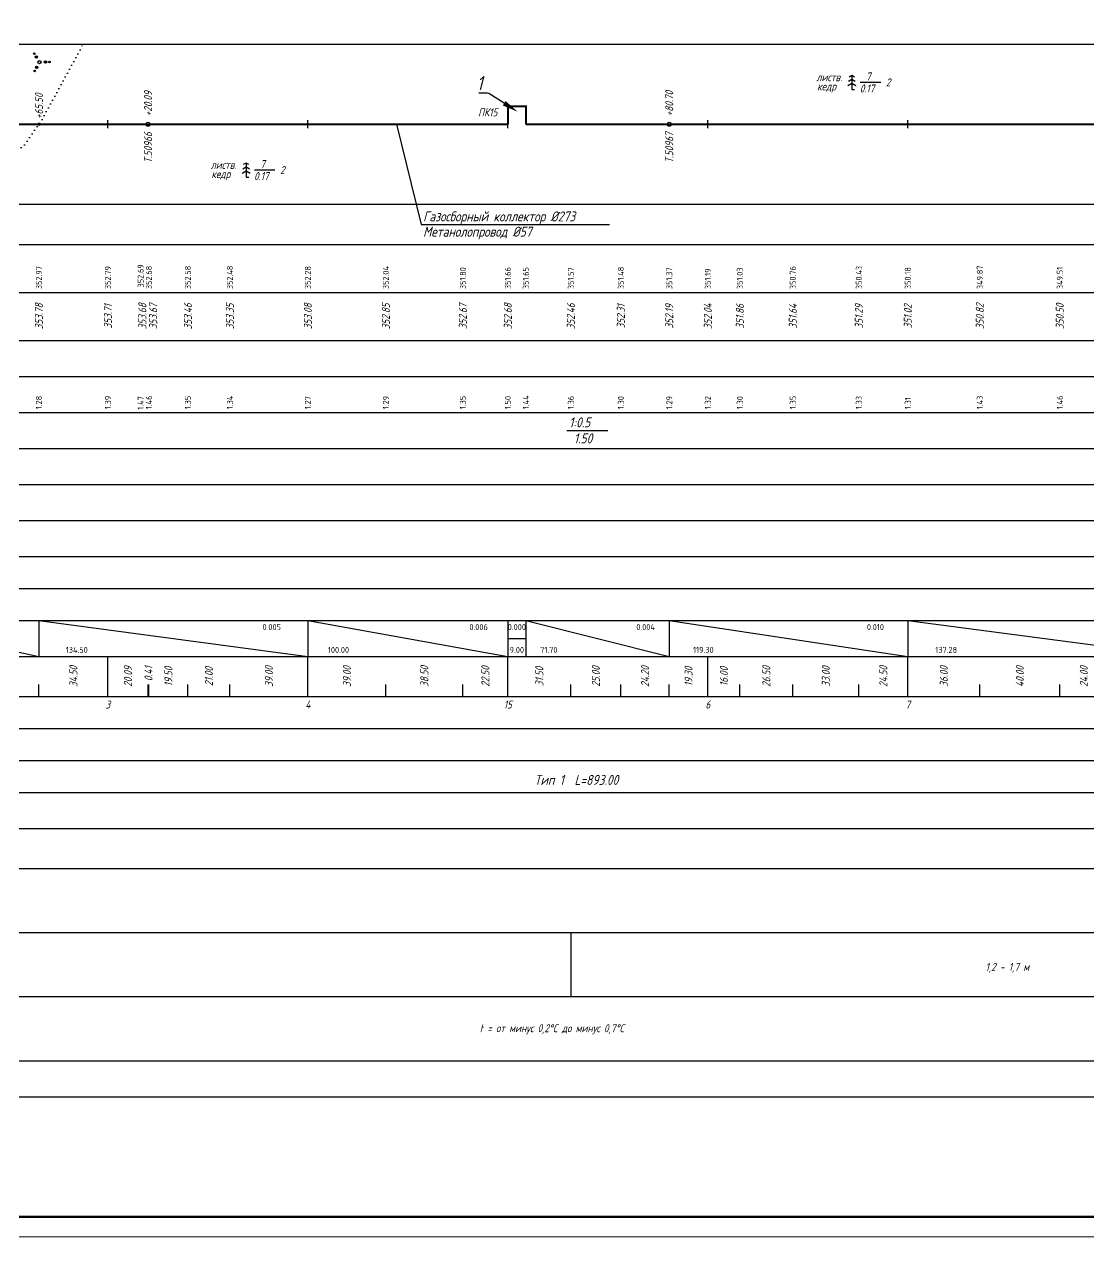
# Model space of a CAD drawing. Extents: x -1282 to 400, y 0 to 1149.
# Drawn here: x -519 to -252.9, y 554.8 to 857.8 of the extents above; entities that cross this region are included whole.
import ezdxf
from ezdxf import colors
from ezdxf.entities.mleader import LeaderData, LeaderLine
from ezdxf.enums import TextEntityAlignment as Align
from ezdxf.math import Vec2, Vec3

# ---------------------------------------------------------------- set-up
doc = ezdxf.new("R2010")
doc.units = 0
doc.linetypes.add('ИИDot', pattern=[1, 0, -1])
doc.layers.add('ИИ_ПРОФИЛЬ_025', color=7, linetype='Continuous', lineweight=25)
doc.layers.add('Подвал', color=7, linetype='Continuous')
doc.layers.add('ТХ-Л', color=140, linetype='Continuous')
doc.styles.add('VNIPISIMPLEXCUR', font='simplex.shx', dxfattribs={"width": 0.8, "oblique": 15})
doc.dimstyles.new('ИИ-1000-м-dm$2', dxfattribs={"dimtxt": 2.5, "dimasz": 2.5, "dimexe": 1.25, "dimexo": 0, "dimgap": 1, "dimtad": 2, "dimtoh": 1, "dimzin": 1, "dimdsep": 46, "dimtxsty": 'VNIPISIMPLEXCUR', "dimcen": 2.5, "dimaunit": 1, "dimazin": 0, "dimtfac": 1, "dimtmove": 1, "dimatfit": 2, "dimfxl": 1, "dimarcsym": 0})

# ---------------------------------------------------------------- blocks, each defined once
blk = doc.blocks.new('ИИ15002')
at = {"linetype": 'Continuous', "lineweight": 25}
h = blk.add_hatch(color=0, dxfattribs=at)
edge = h.paths.add_edge_path()
edge.add_arc((0, 0), 0.3, 0, 360)
at = {"color": 0, "linetype": 'Continuous', "lineweight": 25}
blk.add_circle((0, 0), 0.3, dxfattribs=at)
at = {"color": 0, "linetype": 'Continuous', "style": 'VNIPISIMPLEXCUR', "oblique": 15, "width": 0.8}
blk.add_attdef('STATIONING', (1, 1.3), '', height=2, rotation=90, dxfattribs=at)
at = {"color": 7, "linetype": 'Continuous', "style": 'VNIPISIMPLEXCUR', "oblique": 15, "width": 0.8}
blk.add_attdef('HEIGHT', text='', height=2, dxfattribs=at).set_placement((0, -1.3), align=Align.TOP_CENTER)
blk = doc.blocks.new('ИИ053672А')
at = {"color": 0, "linetype": 'Continuous'}
for points in [[(0.7, 3.1), (0, 3.5), (-0.7, 3.1)], [(0, 3.5), (0, 0), (0.7, 0)], [(1, 0.92), (0, 1.5), (-1, 0.92)], [(0.85, 2.01), (0, 2.5), (-0.85, 2.01)]]:
    blk.add_lwpolyline(points, dxfattribs=at)
at = {"color": 0, "linetype": 'Continuous', "style": 'VNIPISIMPLEXCUR', "oblique": 15, "width": 0.8}
blk.add_attdef('RACE1', text='', height=2, dxfattribs=at).set_placement((-2, 2.25), align=Align.RIGHT)
blk.add_attdef('HEIGHT', (2, 2.25), '', height=2, dxfattribs=at)
blk.add_attdef('RACE2', text='', height=2, dxfattribs=at).set_placement((-2, 1.25), align=Align.TOP_RIGHT)
blk.add_attdef('THICKNESS', text='', height=2, dxfattribs=at).set_placement((2, 1.25), align=Align.TOP_LEFT)
blk.add_attdef('DISTANCE', text='', height=2, dxfattribs=at).set_placement((8.5, 1.75), align=Align.MIDDLE_LEFT)
blk = doc.blocks.new('ИИ053952')
at = {"linetype": 'Continuous', "lineweight": 25}
h = blk.add_hatch(color=0, dxfattribs=at)
edge = h.paths.add_edge_path()
edge.add_arc((-1.31, 2.13), 0.2, 0, 360)
h = blk.add_hatch(color=0, dxfattribs=at)
edge = h.paths.add_edge_path()
edge.add_arc((-0.79, 1.28), 0.3, 0, 360)
h = blk.add_hatch(color=0, dxfattribs=at)
edge = h.paths.add_edge_path()
edge.add_arc((1.5, 0.04), 0.3, 0, 360)
h = blk.add_hatch(color=0, dxfattribs=at)
edge = h.paths.add_edge_path()
edge.add_arc((2.5, 0.07), 0.2, 0, 360)
h = blk.add_hatch(color=0, dxfattribs=at)
edge = h.paths.add_edge_path()
edge.add_arc((-1.19, -2.2), 0.2, 0, 360)
h = blk.add_hatch(color=0, dxfattribs=at)
edge = h.paths.add_edge_path()
edge.add_arc((-0.71, -1.32), 0.3, 0, 360)
at = {"color": 0, "linetype": 'Continuous', "lineweight": 25}
for centre, radius in [((-1.31, 2.13), 0.2), ((-0.79, 1.28), 0.3), ((0, 0), 0.4), ((1.5, 0.04), 0.3), ((2.5, 0.07), 0.2), ((-1.19, -2.2), 0.2), ((-0.71, -1.32), 0.3)]:
    blk.add_circle(centre, radius, dxfattribs=at)
blk = doc.blocks.new('*D36')
at = {"layer": 'Defpoints', "color": 0, "transparency": 16777216}
for p in [(-1173.7, 852.82), (-1169.55, 835.21), (-1186.71, 832.82), (-148.11, 832.82), (-1173.7, 826.51)]:
    blk.add_point(p, dxfattribs=at)
at = {"layer": 'ИИ_ПРОФИЛЬ_025', "color": 0, "lineweight": -2, "transparency": 16777216}
for p, q in [((-1170.31, 836.2), (-1168.42, 841.73)), ((-1168.42, 841.73), (-1162.76, 841.73))]:
    blk.add_line(p, q, dxfattribs=at)
blk.add_arc((-1173.7, 832.82), 4.79, 30.2808, 59.7255, dxfattribs=at)
at = {"layer": 'ИИ_ПРОФИЛЬ_025', "color": 0, "transparency": 16777216}
for points in [[(-1171.39, 836.55), (-1171.18, 837.35), (-1173.7, 837.6)], [(-1169.16, 835.34), (-1169.97, 835.12), (-1168.91, 832.82)]]:
    blk.add_solid(points, dxfattribs=at)
at = {"layer": 'ИИ_ПРОФИЛЬ_025', "color": 0, "transparency": 16777216, "insert": (-1165.09, 843.98), "char_height": 2.5, "attachment_point": 5, "style": 'VNIPISIMPLEXCUR'}
blk.add_mtext('90°', dxfattribs=at)
blk = doc.blocks.new('Siberia.Format{2cbf39c7-8ef5-4aea-8fe3-75a881f60512}')
at = {"layer": 'ИИ_ПРОФИЛЬ_025', "color": 0, "linetype": 'Continuous', "lineweight": 15}
blk.add_lwpolyline([(0, 0), (1682, 0), (1682, 594), (0, 594), (0, 0)], dxfattribs=at)
at = {"layer": 'ИИ_ПРОФИЛЬ_025', "color": 0, "linetype": 'Continuous', "lineweight": 60}
blk.add_lwpolyline([(20, 5), (1677, 5), (1677, 589), (20, 589), (20, 5)], dxfattribs=at)

msp = doc.modelspace()

# ---------------------------------------------------------------- linework, layer by layer
at = {"layer": 'ИИ_ПРОФИЛЬ_025', "flags": 128}
for points in [[(-1186.713, 852.817), (-148.113, 852.817)], [(-310.049, 843.332), (-304.892, 843.332)], [(-498.113, 831.817), (-498.113, 833.817)], [(-448.113, 831.817), (-448.113, 833.817)], [(-398.113, 831.817), (-398.113, 833.817)], [(-348.113, 831.817), (-348.113, 833.817)], [(-298.113, 831.817), (-298.113, 833.817)], [(-643.613, 832.817), (-398.113, 832.817)], [(-393.613, 832.817), (-148.113, 832.817)], [(-461.489, 821.432), (-456.333, 821.432)], [(-1186.713, 812.817), (-148.113, 812.817)], [(-1186.713, 802.817), (-148.113, 802.817)], [(-1186.713, 790.817), (-148.113, 790.817)], [(-1186.713, 778.817), (-148.113, 778.817)], [(-1186.713, 769.817), (-148.113, 769.817)], [(-1186.713, 760.817), (-148.113, 760.817)], [(-1186.713, 751.817), (-148.113, 751.817)], [(-1186.713, 742.817), (-148.113, 742.817)], [(-1186.713, 733.817), (-148.113, 733.817)], [(-1186.713, 724.817), (-148.113, 724.817)], [(-1186.713, 716.817), (-148.113, 716.817)], [(-1186.713, 708.817), (-148.113, 708.817)], [(-1186.713, 699.817), (-148.113, 699.817)], [(-498.113, 689.817), (-498.113, 699.817)], [(-448.113, 689.817), (-448.113, 699.817)], [(-398.113, 689.817), (-398.113, 699.817)], [(-348.113, 689.817), (-348.113, 699.817)], [(-298.113, 689.817), (-298.113, 699.817)], [(-515.363, 689.817), (-515.363, 692.817)], [(-488.068, 689.817), (-488.068, 692.817)], [(-487.863, 689.817), (-487.863, 692.817)], [(-478.113, 689.817), (-478.113, 692.817)], [(-467.613, 689.817), (-467.613, 692.817)], [(-428.613, 689.817), (-428.613, 692.817)], [(-409.363, 689.817), (-409.363, 692.817)], [(-382.363, 689.817), (-382.363, 692.817)], [(-369.863, 689.817), (-369.863, 692.817)], [(-357.763, 689.817), (-357.763, 692.817)], [(-340.113, 689.817), (-340.113, 692.817)], [(-326.863, 689.817), (-326.863, 692.817)], [(-310.363, 689.817), (-310.363, 692.817)], [(-280.113, 689.817), (-280.113, 692.817)], [(-260.113, 689.817), (-260.113, 692.817)], [(-1186.713, 689.817), (-148.113, 689.817)], [(-1186.713, 681.817), (-148.113, 681.817)], [(-1186.713, 673.817), (-148.113, 673.817)], [(-1186.713, 665.817), (-148.113, 665.817)], [(-1186.713, 656.817), (-148.113, 656.817)], [(-1186.713, 646.817), (-148.113, 646.817)], [(-1186.713, 630.817), (-148.113, 630.817)], [(-382.403, 630.817), (-382.403, 614.817)], [(-1186.713, 614.817), (-148.113, 614.817)], [(-1186.713, 598.817), (-148.113, 598.817)], [(-1186.713, 589.817), (-148.113, 589.817)], [(-1148.113, 559.817), (-148.113, 559.817)]]:
    msp.add_lwpolyline(points, dxfattribs=at)
at = {"layer": 'ИИ_ПРОФИЛЬ_025', "linetype": 'ИИDot', "flags": 128}
msp.add_lwpolyline([(-562.853, 852.817), (-566.166, 846.796), (-573.827, 835.848), (-574.325, 830.214), (-573.155, 823.368), (-570.363, 818.339), (-565.926, 813.651), (-563.64, 813.129), (-559.963, 814.259), (-554.521, 816.768), (-550.414, 817.965), (-545.729, 819.503), (-539.39, 819.099), (-531.692, 819.617), (-524.395, 823.228), (-519.072, 827.548), (-514.669, 833.887), (-504.515, 852.413), (-504.469, 852.817)], dxfattribs=at)
at = {"layer": 'ИИ_ПРОФИЛЬ_025'}
for centre in [(-488.068, 832.817), (-357.763, 832.817)]:
    msp.add_circle(centre, 0.5, dxfattribs=at)
at = {"layer": 'Подвал'}
for p, q in [((-557.613, 708.817), (-515.363, 699.817)), ((-515.363, 708.817), (-515.363, 699.817)), ((-515.363, 708.817), (-515.363, 699.817)), ((-515.363, 708.817), (-448.113, 699.817)), ((-448.113, 708.817), (-448.113, 699.817)), ((-448.113, 708.817), (-448.113, 699.817)), ((-448.113, 708.817), (-398.113, 699.817)), ((-398.113, 708.817), (-398.113, 699.817)), ((-398.113, 708.817), (-398.113, 699.817)), ((-393.613, 708.817), (-393.613, 699.817)), ((-393.613, 708.817), (-393.613, 699.817)), ((-393.613, 708.817), (-357.763, 699.817)), ((-357.763, 708.817), (-357.763, 699.817)), ((-357.763, 708.817), (-357.763, 699.817)), ((-357.763, 708.817), (-298.113, 699.817)), ((-298.113, 708.817), (-298.113, 699.817)), ((-298.113, 708.817), (-298.113, 699.817)), ((-298.113, 708.817), (-229.473, 699.817)), ((-398.113, 704.317), (-393.613, 704.317))]:
    msp.add_line(p, q, dxfattribs=at)
at = {"layer": 'ТХ-Л', "const_width": 0.5}
for points in [[(-398.113, 832.817), (-398.113, 837.317), (-393.613, 837.317), (-393.613, 832.817)], [(-643.613, 832.817), (-398.113, 832.817)], [(-393.613, 832.817), (-148.113, 832.817)]]:
    msp.add_lwpolyline(points, dxfattribs=at)
at = {"layer": 'ТХ-Л', "flags": 128}
msp.add_lwpolyline([(-425.913, 832.817), (-419.789, 807.755), (-372.7, 807.755)], dxfattribs=at)
at = {"layer": 'ТХ-Л'}
msp.add_lwpolyline([(-383.382, 756.315), (-373.126, 756.315)], dxfattribs=at)

# ---------------------------------------------------------------- block references
at = {"layer": 'ИИ_ПРОФИЛЬ_025', "linetype": 'Continuous'}
msp.add_blockref('Siberia.Format{2cbf39c7-8ef5-4aea-8fe3-75a881f60512}', (-1281.713, 554.817), dxfattribs=at)
at = {"layer": 'ИИ_ПРОФИЛЬ_025', "rotation": 239.6318640572951}
msp.add_blockref('ИИ053952', (-515.21, 848.348), dxfattribs=at)
at = {"layer": 'ИИ_ПРОФИЛЬ_025'}
ref = msp.add_blockref('ИИ053672А', (-312.114, 841.53), dxfattribs=dict(at, rotation=359.9882737834146))
ref.add_attrib('RACE1', 'листв.', dxfattribs={"layer": '0', "color": 0, "linetype": 'Continuous', "height": 2, "rotation": 359.98827, "style": 'VNIPISIMPLEXCUR', "oblique": 15, "width": 0.8}).set_placement((-314.555, 843.575), align=Align.RIGHT)
ref.add_attrib('RACE2', 'кедр', dxfattribs={"layer": '0', "color": 0, "linetype": 'Continuous', "height": 2, "rotation": 359.98827, "style": 'VNIPISIMPLEXCUR', "oblique": 15, "width": 0.8}).set_placement((-316.058, 843.287), align=Align.TOP_RIGHT)
ref.add_attrib('HEIGHT', '7', (-308.58, 843.771), dxfattribs={"layer": '0', "color": 0, "linetype": 'Continuous', "height": 2, "rotation": 359.98827, "style": 'VNIPISIMPLEXCUR', "oblique": 15, "width": 0.8})
ref.add_attrib('THICKNESS', '0.17', dxfattribs={"layer": '0', "color": 0, "linetype": 'Continuous', "height": 2, "rotation": 359.98827, "style": 'VNIPISIMPLEXCUR', "oblique": 15, "width": 0.8}).set_placement((-310.114, 842.779), align=Align.TOP_LEFT)
ref.add_attrib('DISTANCE', '2', dxfattribs={"layer": '0', "color": 0, "linetype": 'Continuous', "height": 2, "rotation": 359.98827, "style": 'VNIPISIMPLEXCUR', "oblique": 15, "width": 0.8}).set_placement((-303.614, 843.278), align=Align.MIDDLE_LEFT)
msp.add_blockref('ИИ15002', (-515.363, 832.817), dxfattribs=at).add_auto_attribs({'STATIONING': '+65.50'})
ref = msp.add_blockref('ИИ053672А', (-463.554, 819.629), dxfattribs=dict(at, rotation=359.9882737834146))
ref.add_attrib('RACE1', 'листв.', dxfattribs={"layer": '0', "color": 0, "linetype": 'Continuous', "height": 2, "rotation": 359.98827, "style": 'VNIPISIMPLEXCUR', "oblique": 15, "width": 0.8}).set_placement((-465.995, 821.675), align=Align.RIGHT)
ref.add_attrib('RACE2', 'кедр', dxfattribs={"layer": '0', "color": 0, "linetype": 'Continuous', "height": 2, "rotation": 359.98827, "style": 'VNIPISIMPLEXCUR', "oblique": 15, "width": 0.8}).set_placement((-467.498, 821.387), align=Align.TOP_RIGHT)
ref.add_attrib('HEIGHT', '7', (-460.02, 821.871), dxfattribs={"layer": '0', "color": 0, "linetype": 'Continuous', "height": 2, "rotation": 359.98827, "style": 'VNIPISIMPLEXCUR', "oblique": 15, "width": 0.8})
ref.add_attrib('THICKNESS', '0.17', dxfattribs={"layer": '0', "color": 0, "linetype": 'Continuous', "height": 2, "rotation": 359.98827, "style": 'VNIPISIMPLEXCUR', "oblique": 15, "width": 0.8}).set_placement((-461.554, 820.879), align=Align.TOP_LEFT)
ref.add_attrib('DISTANCE', '2', dxfattribs={"layer": '0', "color": 0, "linetype": 'Continuous', "height": 2, "rotation": 359.98827, "style": 'VNIPISIMPLEXCUR', "oblique": 15, "width": 0.8}).set_placement((-455.054, 821.378), align=Align.MIDDLE_LEFT)

# ---------------------------------------------------------------- texts
at = {"layer": 'ИИ_ПРОФИЛЬ_025', "style": 'VNIPISIMPLEXCUR', "oblique": 15, "width": 0.8}
for s, p in [('+20.09', (-488.068, 834.817)), ('+80.70', (-357.763, 834.817))]:
    msp.add_text(s, height=2, rotation=90, dxfattribs=at).set_placement(p, align=Align.MIDDLE_LEFT)
for s, p in [('ПК15', (-403.141, 834.817)), ('3', (-498.113, 686.817)), ('4', (-448.113, 686.817)), ('15', (-398.113, 686.817)), ('6', (-348.113, 686.817)), ('7', (-298.113, 686.817))]:
    msp.add_text(s, height=2, dxfattribs=at).set_placement(p, align=Align.CENTER)
for s, p in [('Т.50966', (-488.068, 830.817)), ('Т.50967', (-357.763, 830.817))]:
    msp.add_text(s, height=2, rotation=90, dxfattribs=at).set_placement(p, align=Align.MIDDLE_RIGHT)
for s, p in [('353.78', (-514.363, 784.817)), ('353.71', (-497.113, 784.817)), ('353.68', (-488.485, 784.817)), ('353.67', (-485.785, 784.817)), ('353.46', (-477.113, 784.817)), ('353.35', (-466.613, 784.817)), ('353.08', (-447.113, 784.817)), ('352.85', (-427.613, 784.817)), ('352.67', (-408.363, 784.817)), ('352.68', (-397.113, 784.817)), ('352.46', (-381.363, 784.817)), ('352.31', (-368.863, 784.817)), ('352.19', (-356.763, 784.817)), ('352.04', (-347.113, 784.817)), ('351.86', (-339.113, 784.817)), ('351.64', (-325.863, 784.817)), ('351.29', (-309.363, 784.817)), ('351.02', (-297.113, 784.817)), ('350.82', (-279.113, 784.817)), ('350.50', (-259.113, 784.817))]:
    msp.add_text(s, height=2, rotation=90, dxfattribs=at).set_placement(p, align=Align.CENTER)
for s, p in [('34.50', (-506.738, 694.817)), ('20.09', (-493.091, 694.817)), ('0.41', (-487.966, 695.516)), ('19.50', (-482.988, 694.817)), ('21.00', (-472.863, 694.817)), ('39.00', (-457.863, 694.817)), ('39.00', (-438.363, 694.817)), ('38.50', (-418.988, 694.817)), ('22.50', (-403.738, 694.817)), ('31.50', (-390.238, 694.817)), ('25.00', (-376.113, 694.817)), ('24.20', (-363.813, 694.817)), ('19.30', (-352.938, 694.817)), ('16.00', (-344.113, 694.817)), ('26.50', (-333.488, 694.817)), ('33.00', (-318.613, 694.817)), ('24.50', (-304.238, 694.817)), ('36.00', (-289.113, 694.817)), ('40.00', (-270.113, 694.817)), ('24.00', (-254.113, 694.817))]:
    msp.add_text(s, height=2, rotation=90, dxfattribs=at).set_placement(p, align=Align.MIDDLE_CENTER)
for s, p in [('1,2 - 1,7 м', (-273.236, 623.236)), ('t = от минус 0,2%%DC до минус 0,7%%DC ', (-386.584, 607.928))]:
    msp.add_text(s, height=2, dxfattribs=at).set_placement(p, align=Align.TOP_CENTER)
at = {"layer": 'Подвал', "char_height": 1.5, "attachment_point": 4, "rotation": 89.99998, "style": 'VNIPISIMPLEXCUR'}
for s, insert in [('\\W0.800;\\W0.8;\\Q0.0;352.97', (-515.363, 791.617)), ('\\W0.800;\\W0.8;\\Q0.0;352.79', (-498.113, 791.617)), ('\\W0.800;\\W0.8;\\Q0.0;352.69', (-489.93, 792.038)), ('\\W0.800;\\W0.8;\\Q0.0;352.68', (-487.863, 791.617)), ('\\W0.800;\\W0.8;\\Q0.0;352.58', (-478.113, 791.617)), ('\\W0.800;\\W0.8;\\Q0.0;352.48', (-467.613, 791.617)), ('\\W0.800;\\W0.8;\\Q0.0;352.28', (-448.113, 791.617)), ('\\W0.800;\\W0.8;\\Q0.0;352.04', (-428.613, 791.617)), ('\\W0.800;\\W0.8;\\Q0.0;351.80', (-409.363, 791.617)), ('\\W0.800;\\W0.8;\\Q0.0;351.66', (-398.113, 791.617)), ('\\W0.800;\\W0.8;\\Q0.0;351.65', (-393.613, 791.617)), ('\\W0.800;\\W0.8;\\Q0.0;351.57', (-382.363, 791.617)), ('\\W0.800;\\W0.8;\\Q0.0;351.48', (-369.863, 791.617)), ('\\W0.800;\\W0.8;\\Q0.0;351.37', (-357.763, 791.617)), ('\\W0.800;\\W0.8;\\Q0.0;351.19', (-348.113, 791.617)), ('\\W0.800;\\W0.8;\\Q0.0;351.03', (-340.113, 791.617)), ('\\W0.800;\\W0.8;\\Q0.0;350.76', (-326.863, 791.617)), ('\\W0.800;\\W0.8;\\Q0.0;350.43', (-310.363, 791.617)), ('\\W0.800;\\W0.8;\\Q0.0;350.18', (-298.113, 791.617)), ('\\W0.800;\\W0.8;\\Q0.0;349.87', (-280.113, 791.617)), ('\\W0.800;\\W0.8;\\Q0.0;349.51', (-260.113, 791.617)), ('\\W0.800;\\W0.8;\\Q0.0;1.28', (-515.363, 761.617)), ('\\W0.800;\\W0.8;\\Q0.0;1.39', (-498.113, 761.617)), ('\\W0.800;\\W0.8;\\Q0.0;1.47', (-489.93, 761.495)), ('\\W0.800;\\W0.8;\\Q0.0;1.46', (-487.863, 761.617)), ('\\W0.800;\\W0.8;\\Q0.0;1.35', (-478.113, 761.617)), ('\\W0.800;\\W0.8;\\Q0.0;1.34', (-467.613, 761.617)), ('\\W0.800;\\W0.8;\\Q0.0;1.27', (-448.113, 761.617)), ('\\W0.800;\\W0.8;\\Q0.0;1.29', (-428.613, 761.617)), ('\\W0.800;\\W0.8;\\Q0.0;1.35', (-409.363, 761.617)), ('\\W0.800;\\W0.8;\\Q0.0;1.50', (-398.113, 761.617)), ('\\W0.800;\\W0.8;\\Q0.0;1.44', (-393.613, 761.617)), ('\\W0.800;\\W0.8;\\Q0.0;1.36', (-382.363, 761.617)), ('\\W0.800;\\W0.8;\\Q0.0;1.30', (-369.863, 761.617)), ('\\W0.800;\\W0.8;\\Q0.0;1.29', (-357.763, 761.617)), ('\\W0.800;\\W0.8;\\Q0.0;1.32', (-348.113, 761.617)), ('\\W0.800;\\W0.8;\\Q0.0;1.30', (-340.113, 761.617)), ('\\W0.800;\\W0.8;\\Q0.0;1.35', (-326.863, 761.617)), ('\\W0.800;\\W0.8;\\Q0.0;1.33', (-310.363, 761.617)), ('\\W0.800;\\W0.8;\\Q0.0;1.31', (-298.113, 761.617)), ('\\W0.800;\\W0.8;\\Q0.0;1.43', (-280.113, 761.617)), ('\\W0.800;\\W0.8;\\Q0.0;1.46', (-260.113, 761.617))]:
    msp.add_mtext(s, dxfattribs=dict(at, insert=insert))
at = {"layer": 'Подвал', "char_height": 1.5, "style": 'VNIPISIMPLEXCUR'}
for s, insert, attachment_point in [('\\W0.800;\\W0.8;\\Q0.0;0.005', (-454.838, 707.917), 3), ('\\W0.800;\\W0.8;\\Q0.0;0.006', (-403.113, 707.917), 3), ('\\W0.800;\\W0.8;\\Q0.0;0.000', (-395.863, 707.917), 2), ('\\W0.800;\\W0.8;\\Q0.0;0.004', (-361.348, 707.917), 3), ('\\W0.800;\\W0.8;\\Q0.0;0.010', (-304.078, 707.917), 3), ('\\W0.800;\\W0.8;\\Q0.0;134.50', (-508.638, 700.717), 7), ('\\W0.800;\\W0.8;\\Q0.0;100.00', (-443.113, 700.717), 7), ('\\W0.800;\\W0.8;\\Q0.0;9.00', (-395.863, 700.717), 8), ('\\W0.800;\\W0.8;\\Q0.0;71.70', (-390.028, 700.717), 7), ('\\W0.800;\\W0.8;\\Q0.0;119.30', (-351.798, 700.717), 7), ('\\W0.800;\\W0.8;\\Q0.0;137.28', (-291.249, 700.717), 7)]:
    msp.add_mtext(s, dxfattribs=dict(at, insert=insert, attachment_point=attachment_point))
at = {"layer": 'ТХ-Л', "style": 'VNIPISIMPLEXCUR', "oblique": 15, "width": 0.8}
for s, p in [('Газосборный коллектор %%C273', (-419.311, 808.538)), ('Метанолопровод %%C57', (-419.311, 804.727)), ('1:0.5', (-382.792, 757.083)), ('1.50', (-381.602, 753.078)), ('Тип 1  L=893.00', (-391.445, 667.732))]:
    msp.add_text(s, height=2.5, dxfattribs=at).set_placement(p)

# ---------------------------------------------------------------- dimensions: what is measured, and where the dimension line sits
at = {"layer": 'ИИ_ПРОФИЛЬ_025'}
dim = msp.add_angular_dim_2l(base=(-1169.554, 835.21), line1=((-1173.701, 852.817), (-1173.698, 826.507)), line2=((-1186.713, 832.817), (-148.113, 832.817)), dimstyle='ИИ-1000-м-dm$2', override={"dimadec": 0}, dxfattribs=at)
dim.commit()
dim.dimension.update_dxf_attribs({"geometry": '*D36', "text_midpoint": (-1165.09, 843.982), "dimtype": 162})

# ---------------------------------------------------------------- leaders
at = {"layer": 'ТХ-Л', "linetype": 'Continuous', "ltscale": 100}
ml = msp.add_multileader_mtext('Standard', dxfattribs=at)
ml.set_content('1', color=256, style='VNIPISIMPLEXCUR')
ml.set_leader_properties()
ml.build(insert=Vec2(0, 0))
ml.multileader.update_dxf_attribs({"has_dogleg": 0, "text_left_attachment_type": 6, "text_right_attachment_type": 6, "dogleg_length": 1})
ctx = ml.context
ctx.base_point, ctx.char_height, ctx.landing_gap_size, ctx.plane_origin = Vec3(-405.377, 840.677), 3.5, 0, Vec3(-395.852, 834.501)
ctx.left_attachment, ctx.right_attachment, ctx.text_align_type = 6, 6, 2
notes = []
notes.append((ctx, [(0, (1, 1, 0), (-406.377, 840.677), (1, 0), 1, [(0, [(-395.65, 835.941), (-402.827, 840.477)], 0, [])])]))
ctx.mtext.insert, ctx.mtext.alignment, ctx.mtext.line_spacing_factor, ctx.mtext.flow_direction = Vec3(-404.44, 844.877), 3, 0.908571, 5
for ctx, leaders in notes:
    for number, flags, end, landing, length, lines in leaders:
        leader = LeaderData()
        leader.index, (leader.has_last_leader_line, leader.has_dogleg_vector, leader.attachment_direction) = number, flags
        leader.last_leader_point, leader.dogleg_vector, leader.dogleg_length = Vec3(end), Vec3(landing), length
        for number, points, colour, breaks in lines:
            line = LeaderLine()
            line.index, line.vertices, line.color, line.breaks = number, Vec3.list(points), colors.encode_raw_color(colour), breaks
            leader.lines.append(line)
        ctx.leaders.append(leader)

doc.saveas('drawing.dxf')
